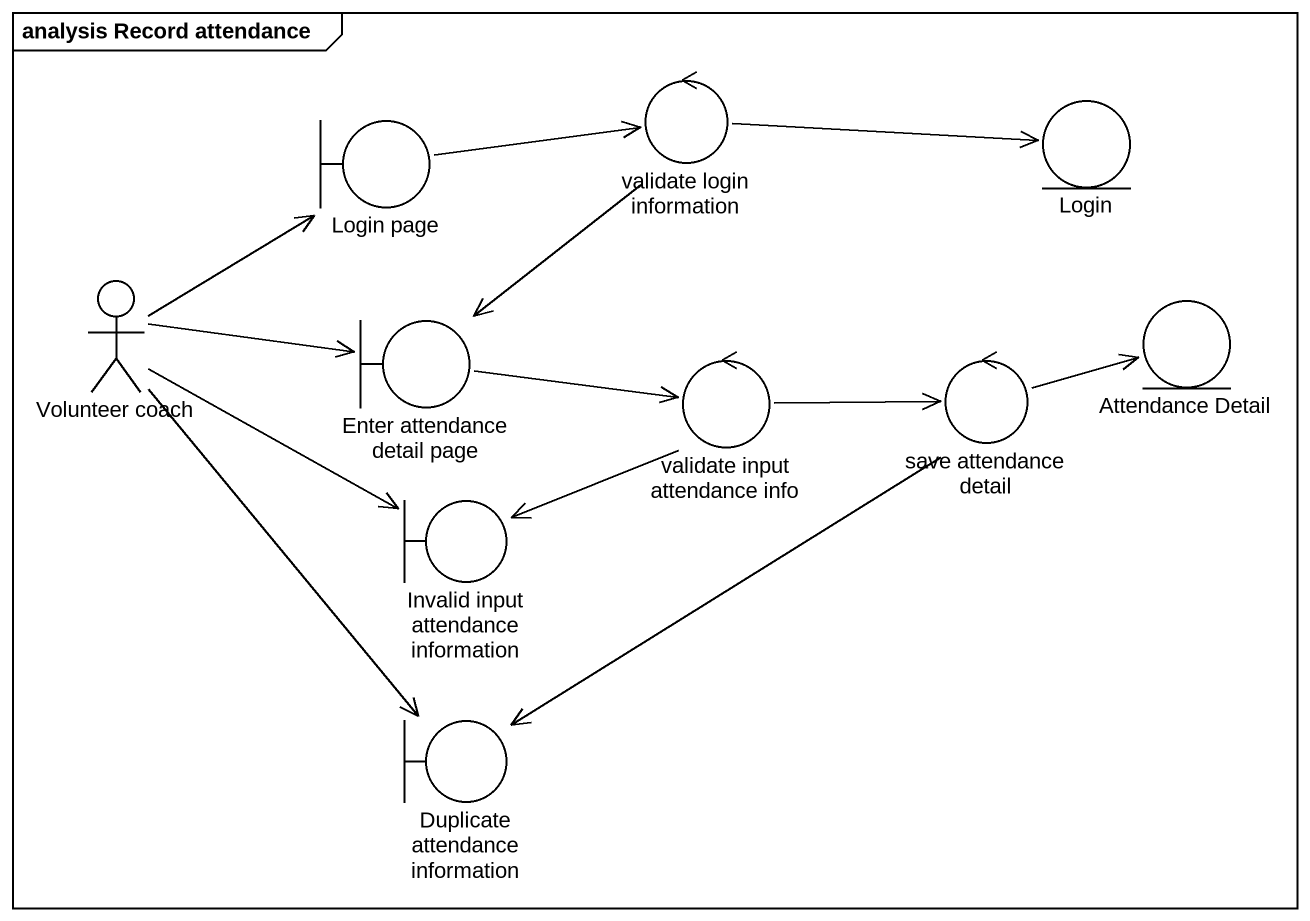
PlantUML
@startuml
mainframe analysis Record attendance
control "validate login information" as validate_login_information
boundary "Login page" as Login_page
entity Login
actor "Volunteer coach" as Volunteer_coach
boundary "Enter attendance detail page" as Enter_attendance_detail_page
entity "Attendance Detail" as Attendance_Detail
control "validate input attendance info" as validate_input_attendance
control "save attendance detail" as save_attendance_detail
boundary "Invalid input attendance information" as Invalid_input_attendance
boundary "Duplicate attendance information" as Duplicate_attendance
validate_login_information -right-> Login
validate_login_information --> Enter_attendance_detail_page
Login_page -right-> validate_login_information
Volunteer_coach -up-> Login_page
Volunteer_coach -right-> Enter_attendance_detail_page
Volunteer_coach -right-> Invalid_input_attendance
Volunteer_coach --> Duplicate_attendance
Enter_attendance_detail_page -right-> validate_input_attendance
validate_input_attendance -right-> save_attendance_detail
validate_input_attendance -left-> Invalid_input_attendance
save_attendance_detail -right-> Attendance_Detail
save_attendance_detail --> Duplicate_attendance
@enduml
